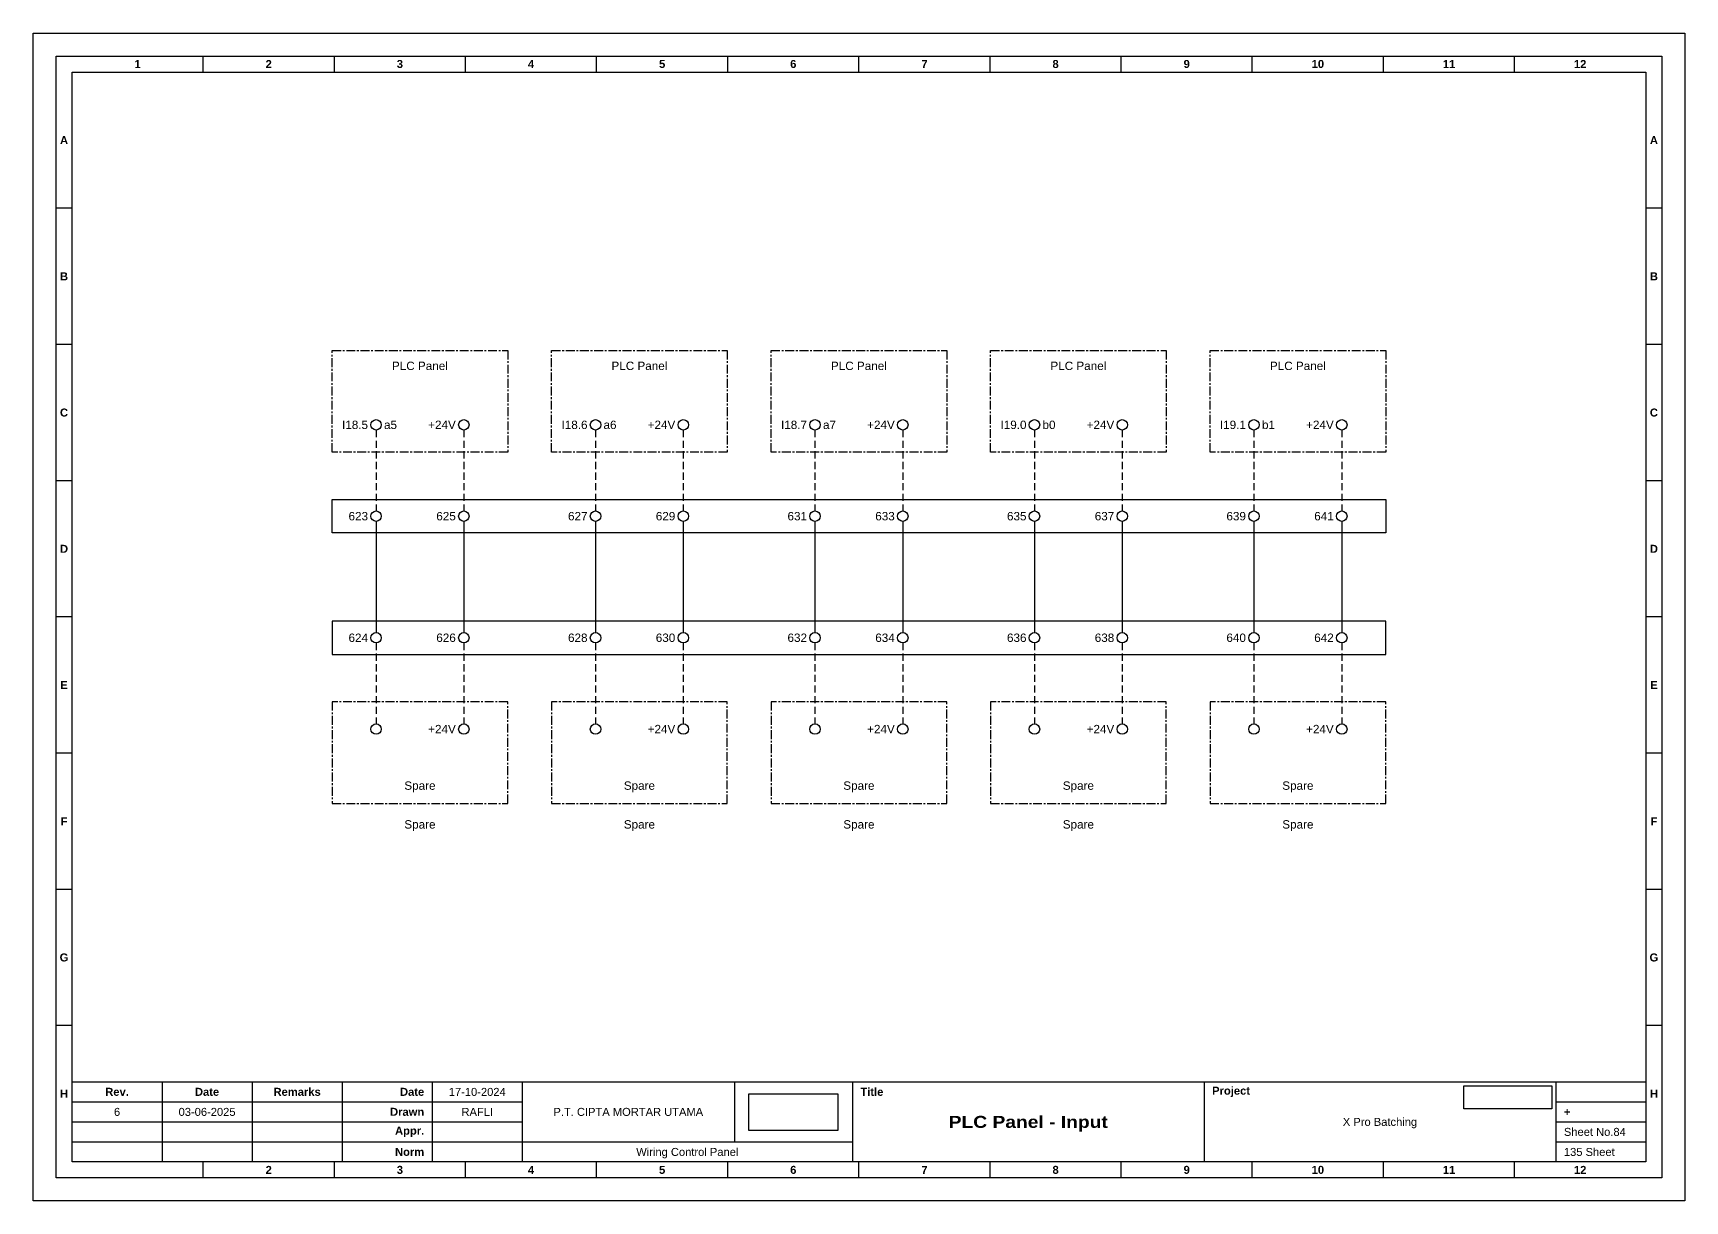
# Model space of a CAD drawing. Header units: millimetres. Extents: x 2277 to 9242, y 1004 to 1739.
# Drawn here: x 8244.2 to 8540.3, y 1266.6 to 1475.9 of the extents above; entities that cross this region are included whole.
import ezdxf
from ezdxf.enums import TextEntityAlignment as Align

# ---------------------------------------------------------------- set-up
doc = ezdxf.new("R2010")
doc.units = ezdxf.units.MM
doc.linetypes.add('CENTER', pattern=[50.8, 31.75, -6.35, 6.35, -6.35])
doc.linetypes.add('HIDDEN', pattern=[9.525, 6.35, -3.175])
doc.styles.add('Bold', font='ariblk.ttf', dxfattribs={"height": 25.4})
doc.styles.get("Standard").update_dxf_attribs({"font": 'arial.ttf'})
picture_1 = doc.add_image_def('image1.png', size_in_pixel=(2048, 847))
picture_2 = doc.add_image_def('image2.png', size_in_pixel=(2092, 542))

# ---------------------------------------------------------------- blocks, each defined once
blk = doc.blocks.new('KOP MU PROJECT')
at = {"color": 6, "ltscale": 50}
for p, q in [((27.74, 184.05), (27.74, 186.66)), ((49.13, 184.05), (49.13, 186.66)), ((70.51, 184.05), (70.51, 186.66)), ((91.89, 184.05), (91.89, 186.66)), ((113.27, 184.05), (113.27, 186.66)), ((134.66, 184.05), (134.66, 186.66)), ((156.04, 184.05), (156.04, 186.66)), ((177.42, 184.05), (177.42, 186.66)), ((198.8, 184.05), (198.8, 186.66)), ((220.19, 184.05), (220.19, 186.66)), ((241.57, 184.05), (241.57, 186.66)), ((6.36, 161.84), (3.75, 161.84)), ((265.59, 161.84), (262.98, 161.84)), ((6.36, 139.63), (3.75, 139.63)), ((265.59, 139.63), (262.98, 139.63)), ((6.36, 117.42), (3.75, 117.42)), ((265.59, 117.42), (262.98, 117.42)), ((6.36, 95.22), (3.75, 95.22)), ((265.59, 95.22), (262.98, 95.22)), ((6.36, 73.01), (3.75, 73.01)), ((265.59, 73.01), (262.98, 73.01)), ((6.36, 50.8), (3.75, 50.8)), ((265.59, 50.8), (262.98, 50.8)), ((6.36, 28.59), (3.75, 28.59)), ((265.59, 28.59), (262.98, 28.59)), ((27.74, 3.75), (27.74, 6.36)), ((49.13, 3.75), (49.13, 6.36)), ((70.51, 3.75), (70.51, 6.36)), ((91.89, 3.75), (91.89, 6.36)), ((113.27, 3.75), (113.27, 6.36)), ((134.66, 3.75), (134.66, 6.36)), ((156.04, 3.75), (156.04, 6.36)), ((177.42, 3.75), (177.42, 6.36)), ((198.8, 3.75), (198.8, 6.36)), ((220.19, 3.75), (220.19, 6.36)), ((241.57, 3.75), (241.57, 6.36))]:
    blk.add_line(p, q, dxfattribs=at)
at = {"ltscale": 50}
for p, q in [((6.36, 19.41), (262.98, 19.41)), ((21.04, 19.41), (21.04, 6.36)), ((35.72, 19.41), (35.72, 6.36)), ((50.41, 19.41), (50.41, 6.36)), ((65.09, 19.41), (65.09, 6.36)), ((79.77, 19.41), (79.77, 6.36)), ((114.35, 19.41), (114.35, 9.62)), ((133.6, 19.41), (133.6, 6.36)), ((190.95, 19.41), (190.95, 6.36)), ((248.3, 19.41), (248.3, 6.36)), ((6.36, 16.15), (79.77, 16.15)), ((248.3, 16.15), (262.98, 16.15)), ((6.36, 12.89), (79.77, 12.89)), ((248.3, 12.89), (262.98, 12.89)), ((6.36, 9.62), (133.6, 9.62)), ((248.3, 9.62), (262.98, 9.62))]:
    blk.add_line(p, q, dxfattribs=at)
at = {"color": 1, "ltscale": 50}
blk.add_lwpolyline([(269.34, 0), (0, 0), (0, 190.41), (269.34, 190.41)], close=True, dxfattribs=at)
at = {"color": 6, "ltscale": 50}
for points in [[(265.59, 3.75), (3.75, 3.75), (3.75, 186.66), (265.59, 186.66)], [(262.98, 6.36), (6.36, 6.36), (6.36, 184.05), (262.98, 184.05)]]:
    blk.add_lwpolyline(points, close=True, dxfattribs=at)
at = {"ltscale": 50, "char_height": 1.305, "attachment_point": 4}
for s, width, heights, insert in [('\\pxqc;{\\fArial|b1|i0|c0|p34;1}', 21.3825, [2.51], (6.36, 185.36)), ('\\pxqc;{\\fArial|b1|i0|c0|p34;2}', 21.3825, [2.51], (27.74, 185.36)), ('\\pxqc;{\\fArial|b1|i0|c0|p34;3}', 21.3825, [2.51], (49.13, 185.36)), ('\\pxqc;{\\fArial|b1|i0|c0|p34;4}', 21.3825, [2.51], (70.51, 185.36)), ('\\pxqc;{\\fArial|b1|i0|c0|p34;5}', 21.3825, [2.51], (91.89, 185.36)), ('\\pxqc;{\\fArial|b1|i0|c0|p34;6}', 21.3825, [2.51], (113.27, 185.36)), ('\\pxqc;{\\fArial|b1|i0|c0|p34;7}', 21.3825, [2.51], (134.66, 185.36)), ('\\pxqc;{\\fArial|b1|i0|c0|p34;8}', 21.3825, [2.51], (156.04, 185.36)), ('\\pxqc;{\\fArial|b1|i0|c0|p34;9}', 21.3825, [2.51], (177.42, 185.36)), ('\\pxqc;{\\fArial|b1|i0|c0|p34;10}', 21.3825, [2.51], (198.8, 185.36)), ('\\pxqc;{\\fArial|b1|i0|c0|p34;11}', 21.3825, [2.51], (220.19, 185.36)), ('\\pxqc;{\\fArial|b1|i0|c0|p34;12}', 21.3825, [2.51], (241.57, 185.36)), ('\\pxqc;{\\fArial|b1|i0|c0|p34;A}', 2.61, [2.51], (3.75, 172.95)), ('\\pxqc;{\\fArial|b1|i0|c0|p34;A}', 2.61, [2.51], (262.98, 172.95)), ('\\pxqc;{\\fArial|b1|i0|c0|p34;B}', 2.61, [2.51], (3.75, 150.74)), ('\\pxqc;{\\fArial|b1|i0|c0|p34;B}', 2.61, [2.51], (262.98, 150.74)), ('\\pxqc;{\\fArial|b1|i0|c0|p34;C}', 2.61, [2.51], (3.75, 128.53)), ('\\pxqc;{\\fArial|b1|i0|c0|p34;C}', 2.61, [2.51], (262.98, 128.53)), ('\\pxqc;{\\fArial|b1|i0|c0|p34;D}', 2.61, [2.51], (3.75, 106.32)), ('\\pxqc;{\\fArial|b1|i0|c0|p34;D}', 2.61, [2.51], (262.98, 106.32)), ('\\pxqc;{\\fArial|b1|i0|c0|p34;E}', 2.61, [2.51], (3.75, 84.11)), ('\\pxqc;{\\fArial|b1|i0|c0|p34;E}', 2.61, [2.51], (262.98, 84.11)), ('\\pxqc;{\\fArial|b1|i0|c0|p34;F}', 2.61, [2.51], (3.75, 61.9)), ('\\pxqc;{\\fArial|b1|i0|c0|p34;F}', 2.61, [2.51], (262.98, 61.9)), ('\\pxqc;{\\fArial|b1|i0|c0|p34;G}', 2.61, [2.51], (3.75, 39.69)), ('\\pxqc;{\\fArial|b1|i0|c0|p34;G}', 2.61, [2.51], (262.98, 39.69)), ('\\pxqc;{\\fArial|b1|i0|c0|p34;H}', 2.61, [2.51], (3.75, 17.47)), ('\\pxqc;{\\fArial|b1|i0|c0|p34;Rev.}', 14.6811, [2.88], (6.36, 17.78)), ('\\pxqc;{\\fArial|b1|i0|c0|p34;Date}', 14.6811, [2.88], (21.04, 17.78)), ('\\pxqc;{\\fArial|b1|i0|c0|p34;Remarks}', 14.6811, [2.88], (35.72, 17.78)), ('\\pxqr;{\\fArial|b1|i0|c0|p34;Date}', 13.3761, [2.88], (50.41, 17.78)), ('\\pxql;{\\fArial|b1|i0|c0|p34;Title}', 50.2419, [2.88], (134.9, 17.78)), ('\\pxql;{\\fArial|b1|i0|c0|p34;Project}', 50.2419, [2.88], (192.25, 17.78)), ('\\pxqc;{\\fArial|b1|i0|c0|p34;H}', 2.61, [2.51], (262.98, 17.47)), ('\\pxqr;{\\fArial|b1|i0|c0|p34;Drawn}', 13.3761, [2.88], (50.41, 14.52)), ('\\pxql;{\\fArial|b1|i0|c0|p34;+}', 14.6811, [2.88], (249.61, 14.52)), ('\\pxqr;{\\fArial|b1|i0|c0|p34;Appr.}', 13.3761, [2.88], (50.41, 11.26)), ('\\pxqr;{\\fArial|b1|i0|c0|p34;Norm}', 13.3761, [2.88], (50.41, 7.99)), ('\\pxqc;{\\fArial|b1|i0|c0|p34;2}', 21.3825, [2.51], (27.74, 5.06)), ('\\pxqc;{\\fArial|b1|i0|c0|p34;3}', 21.3825, [2.51], (49.13, 5.06)), ('\\pxqc;{\\fArial|b1|i0|c0|p34;4}', 21.3825, [2.51], (70.51, 5.06)), ('\\pxqc;{\\fArial|b1|i0|c0|p34;5}', 21.3825, [2.51], (91.89, 5.06)), ('\\pxqc;{\\fArial|b1|i0|c0|p34;6}', 21.3825, [2.51], (113.27, 5.06)), ('\\pxqc;{\\fArial|b1|i0|c0|p34;7}', 21.3825, [2.51], (134.66, 5.06)), ('\\pxqc;{\\fArial|b1|i0|c0|p34;8}', 21.3825, [2.51], (156.04, 5.06)), ('\\pxqc;{\\fArial|b1|i0|c0|p34;9}', 21.3825, [2.51], (177.42, 5.06)), ('\\pxqc;{\\fArial|b1|i0|c0|p34;10}', 21.3825, [2.51], (198.8, 5.06)), ('\\pxqc;{\\fArial|b1|i0|c0|p34;11}', 21.3825, [2.51], (220.19, 5.06)), ('\\pxqc;{\\fArial|b1|i0|c0|p34;12}', 21.3825, [2.51], (241.57, 5.06))]:
    blk.add_mtext_dynamic_manual_height_columns(s, width=width, gutter_width=0.0326, heights=heights, dxfattribs=dict(at, insert=insert))
at = {"ltscale": 50}
for tag, p in [('DATECREATED', (72.43, 17.78)), ('REV', (13.7, 14.52)), ('REVDATE', (28.38, 14.52)), ('REMARKS', (43.06, 14.52)), ('DRAWN', (72.43, 14.52)), ('COMPANY', (97.06, 14.52)), ('PROJECT', (219.62, 12.89)), ('APPR', (72.43, 11.26)), ('NORM', (72.43, 7.99)), ('DRAWINGCATEGORY', (106.68, 7.99)), ('DESCRIPTION', (162.27, 10.03))]:
    blk.add_attdef(tag, text='', height=1.3, dxfattribs=at).set_placement(p, align=Align.MIDDLE_CENTER)
at = {"ltscale": 50, "style": 'Bold'}
blk.add_attdef('TITLE', text='', height=1.96, dxfattribs=at).set_placement((162.27, 12.89), align=Align.MIDDLE_CENTER)
at = {"ltscale": 50}
for tag, p in [('SHEETNUMBER', (249.61, 11.26)), ('TOTALSHEET', (249.61, 7.99))]:
    blk.add_attdef(tag, text='', height=1.3, dxfattribs=at).set_placement(p, align=Align.MIDDLE_LEFT)
image = blk.add_image(picture_1, insert=(116.72, 11.48), size_in_units=(14.5, 6), dxfattribs=at)
image.dxf.flags = 15
image = blk.add_image(picture_2, insert=(233.29, 15.04), size_in_units=(14.36, 3.72), dxfattribs=at)
image.dxf.flags = 15

msp = doc.modelspace()

# ---------------------------------------------------------------- linework, layer by layer
at = {"linetype": 'HIDDEN', "ltscale": 0.2}
for p, q in [((8305.68, 1404.75), (8305.68, 1390.25)), ((8321.41, 1404.75), (8321.41, 1390.25)), ((8345.02, 1404.75), (8345.02, 1390.25)), ((8360.75, 1404.75), (8360.75, 1390.25)), ((8384.35, 1404.75), (8384.35, 1390.25)), ((8400.09, 1404.75), (8400.09, 1390.25)), ((8423.69, 1404.75), (8423.69, 1390.25)), ((8439.43, 1404.75), (8439.43, 1390.25)), ((8463.03, 1404.75), (8463.03, 1390.25)), ((8478.77, 1404.75), (8478.77, 1390.25)), ((8305.68, 1366.59), (8305.68, 1352.09)), ((8321.41, 1366.59), (8321.41, 1352.09)), ((8345.02, 1366.59), (8345.02, 1352.09)), ((8360.75, 1366.59), (8360.75, 1352.09)), ((8384.35, 1366.59), (8384.35, 1352.09)), ((8400.09, 1366.59), (8400.09, 1352.09)), ((8423.69, 1366.59), (8423.69, 1352.09)), ((8439.43, 1366.59), (8439.43, 1352.09)), ((8463.03, 1366.59), (8463.03, 1352.09)), ((8478.77, 1366.59), (8478.77, 1352.09))]:
    msp.add_line(p, q, dxfattribs=at)
at = {"ltscale": 0.2}
for p, q in [((8305.68, 1388.38), (8305.68, 1368.46)), ((8321.41, 1388.38), (8321.41, 1368.46)), ((8345.02, 1388.38), (8345.02, 1368.46)), ((8360.75, 1388.38), (8360.75, 1368.46)), ((8384.35, 1388.38), (8384.35, 1368.46)), ((8400.09, 1388.38), (8400.09, 1368.46)), ((8423.69, 1388.38), (8423.69, 1368.46)), ((8439.43, 1388.38), (8439.43, 1368.46)), ((8463.03, 1388.38), (8463.03, 1368.46)), ((8478.77, 1388.38), (8478.77, 1368.46))]:
    msp.add_line(p, q, dxfattribs=at)
at = {"linetype": 'CENTER', "ltscale": 0.05}
for points in [[(8297.81, 1419.01), (8329.28, 1419.01), (8329.28, 1400.79), (8297.81, 1400.79)], [(8337.15, 1419.01), (8368.62, 1419.01), (8368.62, 1400.79), (8337.15, 1400.79)], [(8376.49, 1419.01), (8407.96, 1419.01), (8407.96, 1400.79), (8376.49, 1400.79)], [(8415.83, 1419.01), (8447.3, 1419.01), (8447.3, 1400.79), (8415.83, 1400.79)], [(8455.16, 1419.01), (8486.64, 1419.01), (8486.64, 1400.79), (8455.16, 1400.79)], [(8297.81, 1337.83), (8329.28, 1337.83), (8329.28, 1356.05), (8297.81, 1356.05)], [(8337.15, 1337.83), (8368.62, 1337.83), (8368.62, 1356.05), (8337.15, 1356.05)], [(8376.49, 1337.83), (8407.96, 1337.83), (8407.96, 1356.05), (8376.49, 1356.05)], [(8415.83, 1337.83), (8447.3, 1337.83), (8447.3, 1356.05), (8415.83, 1356.05)], [(8455.16, 1337.83), (8486.64, 1337.83), (8486.64, 1356.05), (8455.16, 1356.05)]]:
    msp.add_lwpolyline(points, close=True, dxfattribs=at)
at = {"ltscale": 0.05}
for points in [[(8297.81, 1392.32), (8486.64, 1392.32), (8486.64, 1386.31), (8297.81, 1386.31)], [(8297.81, 1364.52), (8486.64, 1364.52), (8486.64, 1370.53), (8297.81, 1370.53)]]:
    msp.add_lwpolyline(points, close=True, dxfattribs=at)
for centre in [(8305.68, 1405.69), (8321.41, 1405.69), (8345.02, 1405.69), (8360.75, 1405.69), (8384.35, 1405.69), (8400.09, 1405.69), (8423.69, 1405.69), (8439.43, 1405.69), (8463.03, 1405.69), (8478.77, 1405.69), (8305.68, 1389.32), (8321.41, 1389.32), (8345.02, 1389.32), (8360.75, 1389.32), (8384.35, 1389.32), (8400.09, 1389.32), (8423.69, 1389.32), (8439.43, 1389.32), (8463.03, 1389.32), (8478.77, 1389.32), (8305.68, 1367.53), (8321.41, 1367.53), (8345.02, 1367.53), (8360.75, 1367.53), (8384.35, 1367.53), (8400.09, 1367.53), (8423.69, 1367.53), (8439.43, 1367.53), (8463.03, 1367.53), (8478.77, 1367.53), (8305.68, 1351.16), (8321.41, 1351.16), (8345.02, 1351.16), (8360.75, 1351.16), (8384.35, 1351.16), (8400.09, 1351.16), (8423.69, 1351.16), (8439.43, 1351.16), (8463.03, 1351.16), (8478.77, 1351.16)]:
    msp.add_circle(centre, 0.938)

# ---------------------------------------------------------------- block references
at = {"xscale": 1.099296583304004, "yscale": 1.099296583304004, "zscale": 1.099296583304004}
msp.add_blockref('KOP MU PROJECT', (8244.19, 1266.59), dxfattribs=at).add_auto_attribs({'TITLE': 'PLC Panel - Input', 'PROJECT': 'X Pro Batching', 'COMPANY': 'P.T. CIPTA MORTAR UTAMA', 'DRAWINGCATEGORY': 'Wiring Control Panel', 'DRAWN': 'RAFLI', 'DATECREATED': '17-10-2024', 'REVDATE': '03-06-2025', 'REV': '6', 'SHEETNUMBER': 'Sheet No.84', 'TOTALSHEET': '135 Sheet'})

# ---------------------------------------------------------------- texts
for s, p in [('PLC Panel', (8313.54, 1417.01)), ('PLC Panel', (8352.88, 1417.01)), ('PLC Panel', (8392.22, 1417.01)), ('PLC Panel', (8431.56, 1417.01)), ('PLC Panel', (8470.9, 1417.01)), ('Spare', (8313.54, 1334.83)), ('Spare', (8352.88, 1334.83)), ('Spare', (8392.22, 1334.83)), ('Spare', (8431.56, 1334.83)), ('Spare', (8470.9, 1334.83))]:
    msp.add_text(s, height=1.5).set_placement(p, align=Align.TOP_CENTER)
for s, p in [('I18.5', (8304.24, 1405.69)), ('+24V', (8319.97, 1405.69)), ('I18.6', (8343.58, 1405.69)), ('+24V', (8359.31, 1405.69)), ('I18.7', (8382.92, 1405.69)), ('+24V', (8398.65, 1405.69)), ('I19.0', (8422.26, 1405.69)), ('+24V', (8437.99, 1405.69)), ('I19.1', (8461.59, 1405.69)), ('+24V', (8477.33, 1405.69)), ('623', (8304.24, 1389.32)), ('625', (8319.97, 1389.32)), ('627', (8343.58, 1389.32)), ('629', (8359.31, 1389.32)), ('631', (8382.92, 1389.32)), ('633', (8398.65, 1389.32)), ('635', (8422.26, 1389.32)), ('637', (8437.99, 1389.32)), ('639', (8461.59, 1389.32)), ('641', (8477.33, 1389.32)), ('624', (8304.24, 1367.53)), ('626', (8319.97, 1367.53)), ('628', (8343.58, 1367.53)), ('630', (8359.31, 1367.53)), ('632', (8382.92, 1367.53)), ('634', (8398.65, 1367.53)), ('636', (8422.26, 1367.53)), ('638', (8437.99, 1367.53)), ('640', (8461.59, 1367.53)), ('642', (8477.33, 1367.53)), ('+24V', (8319.97, 1351.16)), ('+24V', (8359.31, 1351.16)), ('+24V', (8398.65, 1351.16)), ('+24V', (8437.99, 1351.16)), ('+24V', (8477.33, 1351.16))]:
    msp.add_text(s, height=1.5).set_placement(p, align=Align.MIDDLE_RIGHT)
for s, p in [('a5', (8307.11, 1405.69)), ('a6', (8346.45, 1405.69)), ('a7', (8385.79, 1405.69)), ('b0', (8425.13, 1405.69)), ('b1', (8464.47, 1405.69))]:
    msp.add_text(s, height=1.5).set_placement(p, align=Align.MIDDLE_LEFT)
for p in [(8313.54, 1339.83), (8352.88, 1339.83), (8392.22, 1339.83), (8431.56, 1339.83), (8470.9, 1339.83)]:
    msp.add_text('Spare', height=1.5).set_placement(p, align=Align.BOTTOM_CENTER)

doc.saveas('drawing.dxf')
